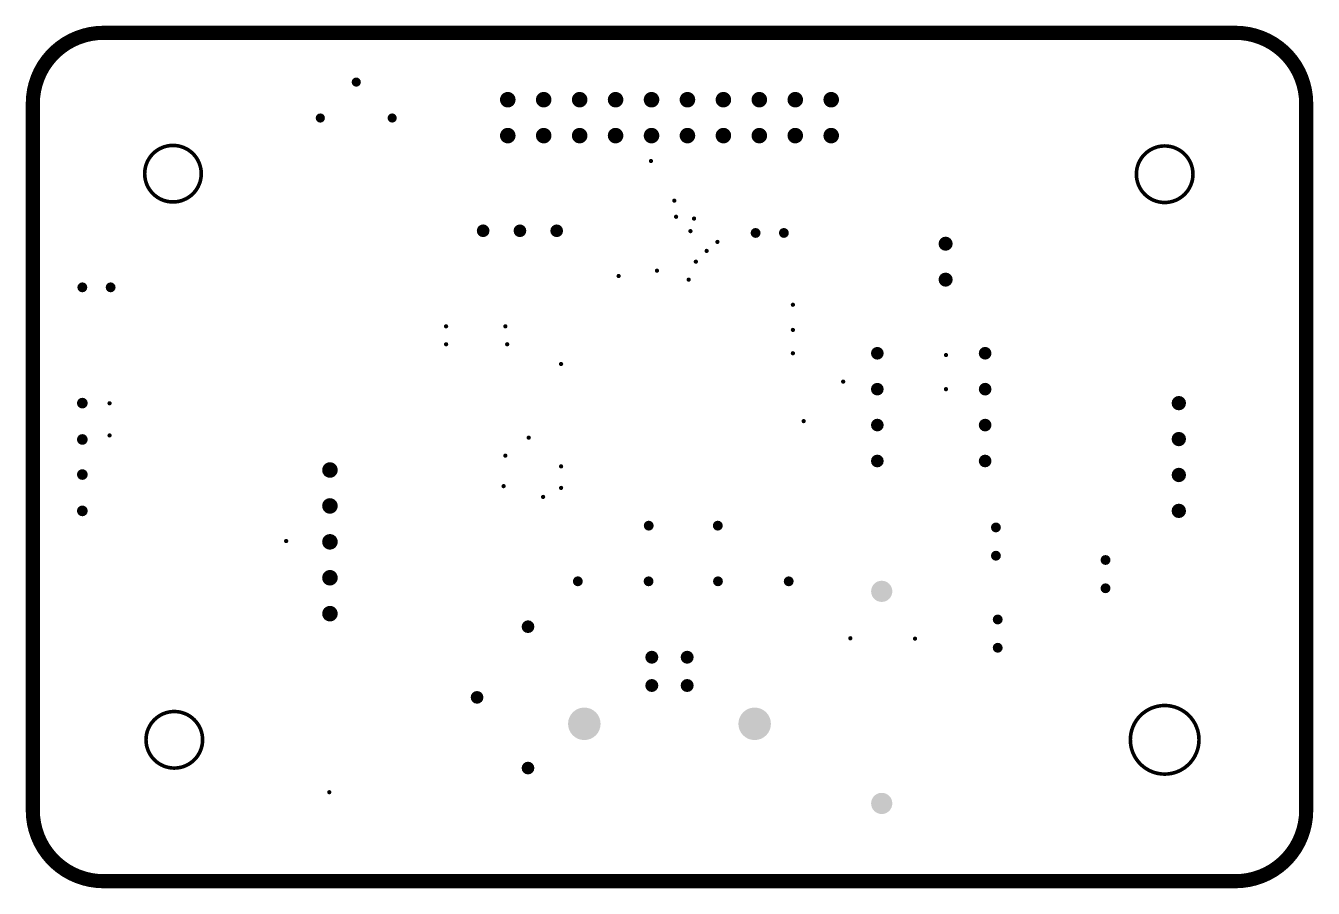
# Model space of a CAD drawing. Header units: millimetres. Extents: x -0.5 to 90.5, y -0.5 to 60.5.
import ezdxf

# ---------------------------------------------------------------- set-up
doc = ezdxf.new("R2010")
doc.units = ezdxf.units.MM
for name, color, linetype in [('Mechanical1', 6, 'Continuous'), ('PadHoleLayer', 156, 'Continuous'), ('ViaHoleLayer', 16, 'Continuous')]:
    doc.layers.add(name, color=color, linetype=linetype)

msp = doc.modelspace()

# ---------------------------------------------------------------- hatches: boundary and pattern name
at = {"layer": 'PadHoleLayer'}
h = msp.add_hatch(color=156, dxfattribs=at)
edge = h.paths.add_edge_path()
edge.add_arc((22.86, 56.515), 0.325, 0, 360)
h = msp.add_hatch(color=156, dxfattribs=at)
edge = h.paths.add_edge_path()
edge.add_arc((33.57, 55.27), 0.55, 0, 360)
h = msp.add_hatch(color=156, dxfattribs=at)
edge = h.paths.add_edge_path()
edge.add_arc((36.11, 55.27), 0.55, 0, 360)
h = msp.add_hatch(color=156, dxfattribs=at)
edge = h.paths.add_edge_path()
edge.add_arc((38.65, 55.27), 0.55, 0, 360)
h = msp.add_hatch(color=156, dxfattribs=at)
edge = h.paths.add_edge_path()
edge.add_arc((41.19, 55.27), 0.55, 0, 360)
h = msp.add_hatch(color=156, dxfattribs=at)
edge = h.paths.add_edge_path()
edge.add_arc((43.73, 55.27), 0.55, 0, 360)
h = msp.add_hatch(color=156, dxfattribs=at)
edge = h.paths.add_edge_path()
edge.add_arc((46.27, 55.27), 0.55, 0, 360)
h = msp.add_hatch(color=156, dxfattribs=at)
edge = h.paths.add_edge_path()
edge.add_arc((48.81, 55.27), 0.55, 0, 360)
h = msp.add_hatch(color=156, dxfattribs=at)
edge = h.paths.add_edge_path()
edge.add_arc((51.35, 55.27), 0.55, 0, 360)
h = msp.add_hatch(color=156, dxfattribs=at)
edge = h.paths.add_edge_path()
edge.add_arc((53.89, 55.27), 0.55, 0, 360)
h = msp.add_hatch(color=156, dxfattribs=at)
edge = h.paths.add_edge_path()
edge.add_arc((56.43, 55.27), 0.55, 0, 360)
h = msp.add_hatch(color=156, dxfattribs=at)
edge = h.paths.add_edge_path()
edge.add_arc((20.32, 53.975), 0.325, 0, 360)
h = msp.add_hatch(color=156, dxfattribs=at)
edge = h.paths.add_edge_path()
edge.add_arc((25.4, 53.975), 0.325, 0, 360)
h = msp.add_hatch(color=156, dxfattribs=at)
edge = h.paths.add_edge_path()
edge.add_arc((33.57, 52.73), 0.55, 0, 360)
h = msp.add_hatch(color=156, dxfattribs=at)
edge = h.paths.add_edge_path()
edge.add_arc((36.11, 52.73), 0.55, 0, 360)
h = msp.add_hatch(color=156, dxfattribs=at)
edge = h.paths.add_edge_path()
edge.add_arc((38.65, 52.73), 0.55, 0, 360)
h = msp.add_hatch(color=156, dxfattribs=at)
edge = h.paths.add_edge_path()
edge.add_arc((41.19, 52.73), 0.55, 0, 360)
h = msp.add_hatch(color=156, dxfattribs=at)
edge = h.paths.add_edge_path()
edge.add_arc((43.73, 52.73), 0.55, 0, 360)
h = msp.add_hatch(color=156, dxfattribs=at)
edge = h.paths.add_edge_path()
edge.add_arc((46.27, 52.73), 0.55, 0, 360)
h = msp.add_hatch(color=156, dxfattribs=at)
edge = h.paths.add_edge_path()
edge.add_arc((48.81, 52.73), 0.55, 0, 360)
h = msp.add_hatch(color=156, dxfattribs=at)
edge = h.paths.add_edge_path()
edge.add_arc((51.35, 52.73), 0.55, 0, 360)
h = msp.add_hatch(color=156, dxfattribs=at)
edge = h.paths.add_edge_path()
edge.add_arc((53.89, 52.73), 0.55, 0, 360)
h = msp.add_hatch(color=156, dxfattribs=at)
edge = h.paths.add_edge_path()
edge.add_arc((56.43, 52.73), 0.55, 0, 360)
h = msp.add_hatch(color=156, dxfattribs=at)
edge = h.paths.add_edge_path()
edge.add_arc((31.829, 46), 0.45, 0, 360)
h = msp.add_hatch(color=156, dxfattribs=at)
edge = h.paths.add_edge_path()
edge.add_arc((34.429, 46), 0.45, 0, 360)
h = msp.add_hatch(color=156, dxfattribs=at)
edge = h.paths.add_edge_path()
edge.add_arc((37.029, 46), 0.45, 0, 360)
h = msp.add_hatch(color=156, dxfattribs=at)
edge = h.paths.add_edge_path()
edge.add_arc((51.086, 45.847), 0.35, 0, 360)
h = msp.add_hatch(color=156, dxfattribs=at)
edge = h.paths.add_edge_path()
edge.add_arc((53.086, 45.847), 0.35, 0, 360)
h = msp.add_hatch(color=156, dxfattribs=at)
edge = h.paths.add_edge_path()
edge.add_arc((64.516, 45.085), 0.5, 0, 360)
h = msp.add_hatch(color=156, dxfattribs=at)
edge = h.paths.add_edge_path()
edge.add_arc((64.516, 42.545), 0.5, 0, 360)
h = msp.add_hatch(color=156, dxfattribs=at)
edge = h.paths.add_edge_path()
edge.add_arc((3.5, 42), 0.35, 0, 360)
h = msp.add_hatch(color=156, dxfattribs=at)
edge = h.paths.add_edge_path()
edge.add_arc((5.5, 42), 0.35, 0, 360)
h = msp.add_hatch(color=156, dxfattribs=at)
edge = h.paths.add_edge_path()
edge.add_arc((59.69, 37.338), 0.45, 0, 360)
h = msp.add_hatch(color=156, dxfattribs=at)
edge = h.paths.add_edge_path()
edge.add_arc((67.31, 37.338), 0.45, 0, 360)
h = msp.add_hatch(color=156, dxfattribs=at)
edge = h.paths.add_edge_path()
edge.add_arc((59.69, 34.798), 0.45, 0, 360)
h = msp.add_hatch(color=156, dxfattribs=at)
edge = h.paths.add_edge_path()
edge.add_arc((67.31, 34.798), 0.45, 0, 360)
h = msp.add_hatch(color=156, dxfattribs=at)
edge = h.paths.add_edge_path()
edge.add_arc((3.5, 33.81), 0.381, 0, 360)
h = msp.add_hatch(color=156, dxfattribs=at)
edge = h.paths.add_edge_path()
edge.add_arc((81, 33.81), 0.51, 0, 360)
h = msp.add_hatch(color=156, dxfattribs=at)
edge = h.paths.add_edge_path()
edge.add_arc((59.69, 32.258), 0.45, 0, 360)
h = msp.add_hatch(color=156, dxfattribs=at)
edge = h.paths.add_edge_path()
edge.add_arc((67.31, 32.258), 0.45, 0, 360)
h = msp.add_hatch(color=156, dxfattribs=at)
edge = h.paths.add_edge_path()
edge.add_arc((3.5, 31.24), 0.381, 0, 360)
h = msp.add_hatch(color=156, dxfattribs=at)
edge = h.paths.add_edge_path()
edge.add_arc((81, 31.27), 0.51, 0, 360)
h = msp.add_hatch(color=156, dxfattribs=at)
edge = h.paths.add_edge_path()
edge.add_arc((59.69, 29.718), 0.45, 0, 360)
h = msp.add_hatch(color=156, dxfattribs=at)
edge = h.paths.add_edge_path()
edge.add_arc((67.31, 29.718), 0.45, 0, 360)
h = msp.add_hatch(color=156, dxfattribs=at)
edge = h.paths.add_edge_path()
edge.add_arc((3.5, 28.76), 0.381, 0, 360)
h = msp.add_hatch(color=156, dxfattribs=at)
edge = h.paths.add_edge_path()
edge.add_arc((21, 29.08), 0.55, 0, 360)
h = msp.add_hatch(color=156, dxfattribs=at)
edge = h.paths.add_edge_path()
edge.add_arc((81, 28.73), 0.51, 0, 360)
h = msp.add_hatch(color=156, dxfattribs=at)
edge = h.paths.add_edge_path()
edge.add_arc((3.5, 26.19), 0.381, 0, 360)
h = msp.add_hatch(color=156, dxfattribs=at)
edge = h.paths.add_edge_path()
edge.add_arc((21, 26.54), 0.55, 0, 360)
h = msp.add_hatch(color=156, dxfattribs=at)
edge = h.paths.add_edge_path()
edge.add_arc((81, 26.19), 0.51, 0, 360)
h = msp.add_hatch(color=156, dxfattribs=at)
edge = h.paths.add_edge_path()
edge.add_arc((43.534, 25.146), 0.35, 0, 360)
h = msp.add_hatch(color=156, dxfattribs=at)
edge = h.paths.add_edge_path()
edge.add_arc((48.414, 25.146), 0.35, 0, 360)
h = msp.add_hatch(color=156, dxfattribs=at)
edge = h.paths.add_edge_path()
edge.add_arc((68.072, 25.019), 0.35, 0, 360)
h = msp.add_hatch(color=156, dxfattribs=at)
edge = h.paths.add_edge_path()
edge.add_arc((21, 24), 0.55, 0, 360)
h = msp.add_hatch(color=156, dxfattribs=at)
edge = h.paths.add_edge_path()
edge.add_arc((68.072, 23.019), 0.35, 0, 360)
h = msp.add_hatch(color=156, dxfattribs=at)
edge = h.paths.add_edge_path()
edge.add_arc((75.819, 22.717), 0.35, 0, 360)
h = msp.add_hatch(color=156, dxfattribs=at)
edge = h.paths.add_edge_path()
edge.add_arc((21, 21.46), 0.55, 0, 360)
h = msp.add_hatch(color=156, dxfattribs=at)
edge = h.paths.add_edge_path()
edge.add_arc((38.521, 21.209), 0.35, 0, 360)
h = msp.add_hatch(color=156, dxfattribs=at)
edge = h.paths.add_edge_path()
edge.add_arc((43.521, 21.209), 0.35, 0, 360)
h = msp.add_hatch(color=156, dxfattribs=at)
edge = h.paths.add_edge_path()
edge.add_arc((48.427, 21.209), 0.35, 0, 360)
h = msp.add_hatch(color=156, dxfattribs=at)
edge = h.paths.add_edge_path()
edge.add_arc((53.427, 21.209), 0.35, 0, 360)
h = msp.add_hatch(color=156, dxfattribs=at)
edge = h.paths.add_edge_path()
edge.add_arc((60, 20.5), 0.75, 0, 360)
h = msp.add_hatch(color=156, dxfattribs=at)
edge = h.paths.add_edge_path()
edge.add_arc((75.819, 20.717), 0.35, 0, 360)
h = msp.add_hatch(color=156, dxfattribs=at)
edge = h.paths.add_edge_path()
edge.add_arc((21, 18.92), 0.55, 0, 360)
h = msp.add_hatch(color=156, dxfattribs=at)
edge = h.paths.add_edge_path()
edge.add_arc((35, 18), 0.45, 0, 360)
h = msp.add_hatch(color=156, dxfattribs=at)
edge = h.paths.add_edge_path()
edge.add_arc((68.199, 18.51), 0.35, 0, 360)
h = msp.add_hatch(color=156, dxfattribs=at)
edge = h.paths.add_edge_path()
edge.add_arc((68.199, 16.51), 0.35, 0, 360)
h = msp.add_hatch(color=156, dxfattribs=at)
edge = h.paths.add_edge_path()
edge.add_arc((43.75, 15.84), 0.46, 0, 360)
h = msp.add_hatch(color=156, dxfattribs=at)
edge = h.paths.add_edge_path()
edge.add_arc((46.25, 15.84), 0.46, 0, 360)
h = msp.add_hatch(color=156, dxfattribs=at)
edge = h.paths.add_edge_path()
edge.add_arc((43.75, 13.84), 0.46, 0, 360)
h = msp.add_hatch(color=156, dxfattribs=at)
edge = h.paths.add_edge_path()
edge.add_arc((46.25, 13.84), 0.46, 0, 360)
h = msp.add_hatch(color=156, dxfattribs=at)
edge = h.paths.add_edge_path()
edge.add_arc((31.4, 13), 0.45, 0, 360)
h = msp.add_hatch(color=156, dxfattribs=at)
edge = h.paths.add_edge_path()
edge.add_arc((38.98, 11.13), 1.15, 0, 360)
h = msp.add_hatch(color=156, dxfattribs=at)
edge = h.paths.add_edge_path()
edge.add_arc((51.02, 11.13), 1.15, 0, 360)
h = msp.add_hatch(color=156, dxfattribs=at)
edge = h.paths.add_edge_path()
edge.add_arc((35, 8), 0.45, 0, 360)
h = msp.add_hatch(color=156, dxfattribs=at)
edge = h.paths.add_edge_path()
edge.add_arc((60, 5.5), 0.75, 0, 360)
at = {"layer": 'ViaHoleLayer'}
h = msp.add_hatch(color=16, dxfattribs=at)
edge = h.paths.add_edge_path()
edge.add_arc((43.688, 50.933), 0.15, 0, 360)
h = msp.add_hatch(color=16, dxfattribs=at)
edge = h.paths.add_edge_path()
edge.add_arc((45.339, 48.133), 0.15, 0, 360)
h = msp.add_hatch(color=16, dxfattribs=at)
edge = h.paths.add_edge_path()
edge.add_arc((45.466, 46.99), 0.15, 0, 360)
h = msp.add_hatch(color=16, dxfattribs=at)
edge = h.paths.add_edge_path()
edge.add_arc((46.736, 46.863), 0.15, 0, 360)
h = msp.add_hatch(color=16, dxfattribs=at)
edge = h.paths.add_edge_path()
edge.add_arc((46.482, 45.974), 0.15, 0, 360)
h = msp.add_hatch(color=16, dxfattribs=at)
edge = h.paths.add_edge_path()
edge.add_arc((47.625, 44.577), 0.15, 0, 360)
h = msp.add_hatch(color=16, dxfattribs=at)
edge = h.paths.add_edge_path()
edge.add_arc((48.387, 45.212), 0.15, 0, 360)
h = msp.add_hatch(color=16, dxfattribs=at)
edge = h.paths.add_edge_path()
edge.add_arc((46.863, 43.815), 0.15, 0, 360)
h = msp.add_hatch(color=16, dxfattribs=at)
edge = h.paths.add_edge_path()
edge.add_arc((41.402, 42.799), 0.15, 0, 360)
h = msp.add_hatch(color=16, dxfattribs=at)
edge = h.paths.add_edge_path()
edge.add_arc((44.112, 43.18), 0.15, 0, 360)
h = msp.add_hatch(color=16, dxfattribs=at)
edge = h.paths.add_edge_path()
edge.add_arc((46.355, 42.545), 0.15, 0, 360)
h = msp.add_hatch(color=16, dxfattribs=at)
edge = h.paths.add_edge_path()
edge.add_arc((53.721, 40.767), 0.15, 0, 360)
h = msp.add_hatch(color=16, dxfattribs=at)
edge = h.paths.add_edge_path()
edge.add_arc((29.21, 39.243), 0.15, 0, 360)
h = msp.add_hatch(color=16, dxfattribs=at)
edge = h.paths.add_edge_path()
edge.add_arc((33.401, 39.243), 0.15, 0, 360)
h = msp.add_hatch(color=16, dxfattribs=at)
edge = h.paths.add_edge_path()
edge.add_arc((53.721, 38.989), 0.15, 0, 360)
h = msp.add_hatch(color=16, dxfattribs=at)
edge = h.paths.add_edge_path()
edge.add_arc((29.21, 37.973), 0.15, 0, 360)
h = msp.add_hatch(color=16, dxfattribs=at)
edge = h.paths.add_edge_path()
edge.add_arc((33.528, 37.973), 0.15, 0, 360)
h = msp.add_hatch(color=16, dxfattribs=at)
edge = h.paths.add_edge_path()
edge.add_arc((53.721, 37.338), 0.15, 0, 360)
h = msp.add_hatch(color=16, dxfattribs=at)
edge = h.paths.add_edge_path()
edge.add_arc((64.542, 37.211), 0.15, 0, 360)
h = msp.add_hatch(color=16, dxfattribs=at)
edge = h.paths.add_edge_path()
edge.add_arc((37.338, 36.576), 0.15, 0, 360)
h = msp.add_hatch(color=16, dxfattribs=at)
edge = h.paths.add_edge_path()
edge.add_arc((57.277, 35.332), 0.15, 0, 360)
h = msp.add_hatch(color=16, dxfattribs=at)
edge = h.paths.add_edge_path()
edge.add_arc((64.542, 34.798), 0.15, 0, 360)
h = msp.add_hatch(color=16, dxfattribs=at)
edge = h.paths.add_edge_path()
edge.add_arc((5.424, 33.8), 0.15, 0, 360)
h = msp.add_hatch(color=16, dxfattribs=at)
edge = h.paths.add_edge_path()
edge.add_arc((54.483, 32.538), 0.15, 0, 360)
h = msp.add_hatch(color=16, dxfattribs=at)
edge = h.paths.add_edge_path()
edge.add_arc((5.424, 31.526), 0.15, 0, 360)
h = msp.add_hatch(color=16, dxfattribs=at)
edge = h.paths.add_edge_path()
edge.add_arc((35.052, 31.369), 0.15, 0, 360)
h = msp.add_hatch(color=16, dxfattribs=at)
edge = h.paths.add_edge_path()
edge.add_arc((33.401, 30.099), 0.15, 0, 360)
h = msp.add_hatch(color=16, dxfattribs=at)
edge = h.paths.add_edge_path()
edge.add_arc((37.338, 29.337), 0.15, 0, 360)
h = msp.add_hatch(color=16, dxfattribs=at)
edge = h.paths.add_edge_path()
edge.add_arc((33.274, 27.94), 0.15, 0, 360)
h = msp.add_hatch(color=16, dxfattribs=at)
edge = h.paths.add_edge_path()
edge.add_arc((36.068, 27.178), 0.15, 0, 360)
h = msp.add_hatch(color=16, dxfattribs=at)
edge = h.paths.add_edge_path()
edge.add_arc((37.338, 27.813), 0.15, 0, 360)
h = msp.add_hatch(color=16, dxfattribs=at)
edge = h.paths.add_edge_path()
edge.add_arc((17.907, 24.059), 0.15, 0, 360)
h = msp.add_hatch(color=16, dxfattribs=at)
edge = h.paths.add_edge_path()
edge.add_arc((57.785, 17.182), 0.15, 0, 360)
h = msp.add_hatch(color=16, dxfattribs=at)
edge = h.paths.add_edge_path()
edge.add_arc((62.357, 17.157), 0.15, 0, 360)
h = msp.add_hatch(color=16, dxfattribs=at)
edge = h.paths.add_edge_path()
edge.add_arc((20.955, 6.294), 0.15, 0, 360)

# ---------------------------------------------------------------- linework, layer by layer
at = {"layer": 'Mechanical1', "const_width": 1}
for points in [[(0, 55.001, -0.414214), (5, 60.001)], [(85.001, 60.001, -0.414214), (90.001, 55.001)], [(5, 0, -0.414214), (0, 5)], [(90.001, 5, -0.414214), (85.001, 0)]]:
    msp.add_lwpolyline(points, format="xyb", dxfattribs=at)
for points in [[(5, 60.001), (85.001, 60.001)], [(0, 5), (0, 55.001)], [(90.001, 5), (90.001, 55.001)], [(5, 0), (85.001, 0)]]:
    msp.add_lwpolyline(points, dxfattribs=at)
at = {"layer": 'Mechanical1'}
for points, const_width in [([(4.75, 60.001, 1), (5.25, 60.001, 1)], 0.5), ([(4.75, 60.001, 1), (5.25, 60.001, 1)], 0.5), ([(84.751, 60.001, 1), (85.251, 60.001, 1)], 0.5), ([(84.751, 60.001, 1), (85.251, 60.001, 1)], 0.5), ([(-0.25, 55.001, 1), (0.25, 55.001, 1)], 0.5), ([(-0.25, 55.001, 1), (0.25, 55.001, 1)], 0.5), ([(89.751, 55.001, 1), (90.251, 55.001, 1)], 0.5), ([(89.751, 55.001, 1), (90.251, 55.001, 1)], 0.5), ([(11.906, 50.038, 1), (7.906, 50.038, 1)], 0.254), ([(82, 50, 1), (78, 50, 1)], 0.254), ([(7.842, 50.038, 1), (7.969, 50.038, 1)], 0.127), ([(11.843, 50.038, 1), (11.97, 50.038, 1)], 0.127), ([(77.936, 50, 1), (78.063, 50, 1)], 0.127), ([(81.937, 50, 1), (82.064, 50, 1)], 0.127), ([(12, 10, 1), (8, 10, 1)], 0.254), ([(82.426, 10, 1), (77.574, 10, 1)], 0.254), ([(7.936, 10, 1), (8.063, 10, 1)], 0.127), ([(11.937, 10, 1), (12.064, 10, 1)], 0.127), ([(77.51, 10, 1), (77.637, 10, 1)], 0.127), ([(82.363, 10, 1), (82.49, 10, 1)], 0.127), ([(-0.25, 5, 1), (0.25, 5, 1)], 0.5), ([(-0.25, 5, 1), (0.25, 5, 1)], 0.5), ([(89.751, 5, 1), (90.251, 5, 1)], 0.5), ([(89.751, 5, 1), (90.251, 5, 1)], 0.5), ([(4.75, 0, 1), (5.25, 0, 1)], 0.5), ([(4.75, 0, 1), (5.25, 0, 1)], 0.5), ([(84.751, 0, 1), (85.251, 0, 1)], 0.5), ([(84.751, 0, 1), (85.251, 0, 1)], 0.5)]:
    msp.add_lwpolyline(points, format="xyb", close=True, dxfattribs=dict(at, const_width=const_width))

doc.saveas('drawing.dxf')
